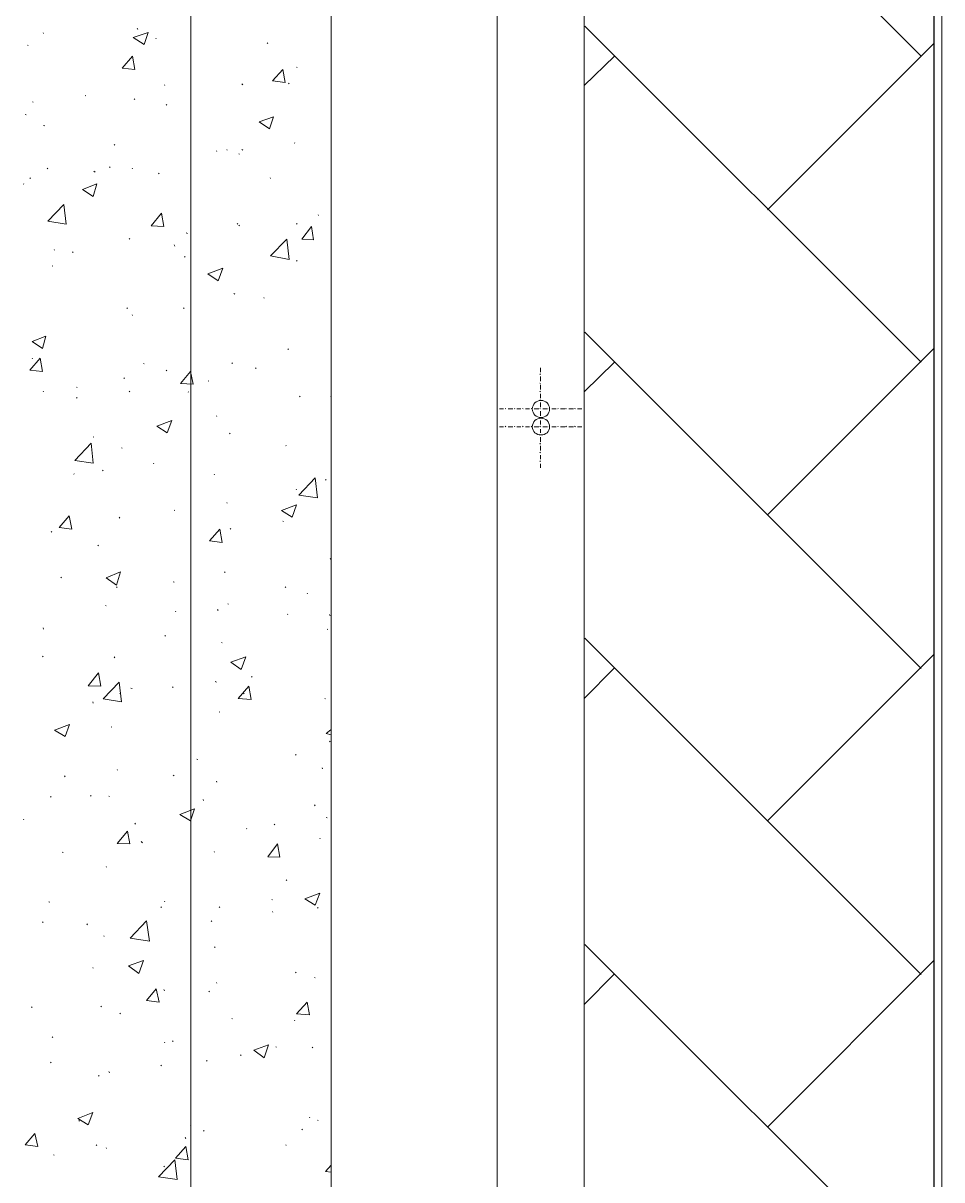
# Model space of a CAD drawing. Header units: millimetres. Extents: x 2928 to 3112, y 1220 to 1280.
# Drawn here: x 2980.658 to 2983.309, y 1245.648 to 1248.985 of the extents above; entities that cross this region are included whole.
import ezdxf

# ---------------------------------------------------------------- set-up
doc = ezdxf.new("R2010")
doc.units = ezdxf.units.MM

msp = doc.modelspace()

# ---------------------------------------------------------------- linework, layer by layer
at = {"color": 7, "linetype": 'Continuous', "lineweight": -2, "true_color": 0x000007}
msp.add_lwpolyline([(2983.28525, 1264.04728), (2983.28525, 1239.30359), (2983.28525, 1239.30359)], dxfattribs=at)
at = {"color": 9, "linetype": 'Continuous', "lineweight": 5, "true_color": 0xbababa}
for points in [[(2983.30858, 1239.30359), (2983.30858, 1264.04728), (2983.30858, 1264.04728)], [(2983.24858, 1248.8904), (2982.27857, 1249.86041), (2982.27857, 1249.86041)], [(2983.24858, 1248.00705), (2982.27857, 1248.97706), (2982.27857, 1248.97706)], [(2982.80524, 1248.44706), (2983.28525, 1248.92706), (2983.28525, 1248.92706)], [(2983.24858, 1247.1237), (2982.27857, 1248.09372), (2982.27857, 1248.09372)], [(2982.80524, 1247.56704), (2983.28525, 1248.04705), (2983.28525, 1248.04705)], [(2983.24858, 1246.24036), (2982.27857, 1247.21037), (2982.27857, 1247.21037)], [(2982.80524, 1246.6837), (2983.28525, 1247.16371), (2983.28525, 1247.16371)], [(2983.24858, 1245.35701), (2982.27857, 1246.32703), (2982.27857, 1246.32703)], [(2982.80524, 1245.80035), (2983.28525, 1246.28036), (2983.28525, 1246.28036)]]:
    msp.add_lwpolyline(points, dxfattribs=at)
at = {"color": 252, "linetype": 'Continuous', "lineweight": 13, "true_color": 0x989898}
msp.add_lwpolyline([(2982.2769, 1240.06027), (2940.24797, 1240.06027), (2940.24797, 1263.2906), (2982.2769, 1263.2906)], close=True, dxfattribs=at)
at = {"color": 7, "linetype": 'Continuous', "lineweight": 20, "true_color": 0x000007}
msp.add_lwpolyline([(2957.20821, 1263.03893), (2982.02523, 1263.03893), (2982.02523, 1240.31361), (2957.20821, 1240.31361), (2957.20821, 1240.06027), (2982.2769, 1240.06027), (2982.2769, 1263.2906), (2957.20821, 1263.2906)], close=True, dxfattribs=at)
at = {"color": 253, "linetype": 'Continuous', "lineweight": 5, "true_color": 0x9a9a9a}
msp.add_lwpolyline([(2940.97965, 1262.56226), (2981.54689, 1262.56226), (2981.54689, 1240.79028), (2940.97965, 1240.79028)], close=True, dxfattribs=at)
msp.add_lwpolyline([(2981.14189, 1262.46059), (2981.14189, 1240.89028), (2981.14189, 1240.89028)], dxfattribs=at)
at = {"color": 92, "linetype": 'Continuous', "lineweight": 13, "true_color": 0x00b800}
for points in [[(2980.71688, 1248.9554), (2980.71521, 1248.95706), (2980.71521, 1248.95706)], [(2980.97522, 1248.94373), (2981.01855, 1248.95873), (2981.01855, 1248.95873)], [(2980.97522, 1248.94373), (2981.00688, 1248.92373), (2981.00688, 1248.92373)], [(2980.98855, 1248.96706), (2980.98688, 1248.9704), (2980.98688, 1248.9704)], [(2981.00688, 1248.92373), (2981.01855, 1248.95873), (2981.01855, 1248.95873)], [(2980.67188, 1248.9204), (2980.67021, 1248.92206), (2980.67021, 1248.92206)], [(2981.04188, 1248.9404), (2981.04022, 1248.94206), (2981.04022, 1248.94206)], [(2981.36356, 1248.92706), (2981.36189, 1248.92873), (2981.36189, 1248.92873)], [(2980.94355, 1248.8554), (2980.97355, 1248.8904), (2980.97355, 1248.8904)], [(2980.98022, 1248.85206), (2980.97355, 1248.8904), (2980.97355, 1248.8904)], [(2980.94355, 1248.8554), (2980.98022, 1248.85206), (2980.98022, 1248.85206)], [(2981.37689, 1248.81873), (2981.40689, 1248.85206), (2981.40689, 1248.85206)], [(2981.41356, 1248.81373), (2981.40689, 1248.85206), (2981.40689, 1248.85206)], [(2981.44856, 1248.85706), (2981.44689, 1248.85873), (2981.44689, 1248.85873)], [(2981.29189, 1248.80706), (2981.28855, 1248.8104), (2981.28855, 1248.8104)], [(2981.37689, 1248.81873), (2981.41356, 1248.81373), (2981.41356, 1248.81373)], [(2981.42522, 1248.8104), (2981.42356, 1248.81206), (2981.42356, 1248.81206)], [(2980.83855, 1248.7754), (2980.83688, 1248.77706), (2980.83688, 1248.77706)], [(2981.06689, 1248.8054), (2981.06522, 1248.80706), (2981.06522, 1248.80706)], [(2980.68688, 1248.75706), (2980.68521, 1248.75873), (2980.68521, 1248.75873)], [(2980.98022, 1248.7654), (2980.97855, 1248.76706), (2980.97855, 1248.76706)], [(2981.07189, 1248.74873), (2981.07022, 1248.75039), (2981.07022, 1248.75039)], [(2980.66688, 1248.72039), (2980.66355, 1248.72206), (2980.66355, 1248.72206)], [(2981.33856, 1248.70039), (2981.38022, 1248.71539), (2981.38022, 1248.71539)], [(2981.36856, 1248.68039), (2981.38022, 1248.71539), (2981.38022, 1248.71539)], [(2980.72021, 1248.68873), (2980.71688, 1248.69039), (2980.71688, 1248.69039)], [(2981.33856, 1248.70039), (2981.36856, 1248.68039), (2981.36856, 1248.68039)], [(2980.92188, 1248.63373), (2980.92022, 1248.63539), (2980.92022, 1248.63539)], [(2981.21689, 1248.61539), (2981.21522, 1248.61706), (2981.21522, 1248.61706)], [(2981.24689, 1248.61873), (2981.24522, 1248.62039), (2981.24522, 1248.62039)], [(2981.29189, 1248.61873), (2981.28855, 1248.62039), (2981.28855, 1248.62039)], [(2981.44189, 1248.63873), (2981.44022, 1248.64039), (2981.44022, 1248.64039)], [(2981.28189, 1248.60706), (2981.28022, 1248.60873), (2981.28022, 1248.60873)], [(2980.72855, 1248.56539), (2980.72688, 1248.56706), (2980.72688, 1248.56706)], [(2980.86522, 1248.55539), (2980.86188, 1248.55873), (2980.86188, 1248.55873)], [(2980.90855, 1248.56873), (2980.90688, 1248.57039), (2980.90688, 1248.57039)], [(2980.97355, 1248.56539), (2980.97188, 1248.56706), (2980.97188, 1248.56706)], [(2981.05022, 1248.55039), (2981.04855, 1248.55206), (2981.04855, 1248.55206)], [(2980.66021, 1248.52039), (2980.65855, 1248.52206), (2980.65855, 1248.52206)], [(2980.67855, 1248.53706), (2980.67688, 1248.53873), (2980.67688, 1248.53873)], [(2980.82855, 1248.50539), (2980.87022, 1248.52206), (2980.87022, 1248.52206)], [(2980.86022, 1248.48539), (2980.87022, 1248.52206), (2980.87022, 1248.52206)], [(2981.37189, 1248.53706), (2981.37022, 1248.53873), (2981.37022, 1248.53873)], [(2980.82855, 1248.50539), (2980.86022, 1248.48539), (2980.86022, 1248.48539)], [(2980.72855, 1248.41372), (2980.77521, 1248.46206), (2980.77521, 1248.46206)], [(2980.78188, 1248.40539), (2980.77521, 1248.46206), (2980.77521, 1248.46206)], [(2980.72855, 1248.41372), (2980.78188, 1248.40539), (2980.78188, 1248.40539)], [(2981.02688, 1248.40039), (2981.05688, 1248.43706), (2981.05688, 1248.43706)], [(2981.06355, 1248.39872), (2981.05688, 1248.43706), (2981.05688, 1248.43706)], [(2981.51022, 1248.43039), (2981.50856, 1248.43206), (2981.50856, 1248.43206)], [(2981.02688, 1248.40039), (2981.06355, 1248.39872), (2981.06355, 1248.39872)], [(2981.13189, 1248.37872), (2981.12855, 1248.38039), (2981.12855, 1248.38039)], [(2981.27689, 1248.40539), (2981.27522, 1248.40706), (2981.27522, 1248.40706)], [(2981.28189, 1248.40039), (2981.28022, 1248.40206), (2981.28022, 1248.40206)], [(2981.44856, 1248.40539), (2981.44689, 1248.40706), (2981.44689, 1248.40706)], [(2981.46189, 1248.36206), (2981.49022, 1248.39872), (2981.49022, 1248.39872)], [(2981.49522, 1248.36039), (2981.49022, 1248.39872), (2981.49022, 1248.39872)], [(2980.96522, 1248.36206), (2980.96355, 1248.36372), (2980.96355, 1248.36372)], [(2981.09522, 1248.34206), (2981.09355, 1248.34539), (2981.09355, 1248.34539)], [(2981.37189, 1248.31372), (2981.41856, 1248.36206), (2981.41856, 1248.36206)], [(2981.42522, 1248.30372), (2981.41856, 1248.36206), (2981.41856, 1248.36206)], [(2981.46189, 1248.36206), (2981.49522, 1248.36039), (2981.49522, 1248.36039)], [(2980.74855, 1248.33039), (2980.74688, 1248.33206), (2980.74688, 1248.33206)], [(2980.80188, 1248.32372), (2980.80021, 1248.32539), (2980.80021, 1248.32539)], [(2981.12522, 1248.31039), (2981.12355, 1248.31206), (2981.12355, 1248.31206)], [(2981.37189, 1248.31372), (2981.42522, 1248.30372), (2981.42522, 1248.30372)], [(2980.74355, 1248.28372), (2980.74188, 1248.28539), (2980.74188, 1248.28539)], [(2981.19022, 1248.26205), (2981.23355, 1248.27872), (2981.23355, 1248.27872)], [(2981.22022, 1248.24205), (2981.23355, 1248.27872), (2981.23355, 1248.27872)], [(2981.44856, 1248.29872), (2981.44689, 1248.30039), (2981.44689, 1248.30039)], [(2981.19022, 1248.26205), (2981.22022, 1248.24205), (2981.22022, 1248.24205)], [(2981.26855, 1248.20372), (2981.26522, 1248.20539), (2981.26522, 1248.20539)], [(2981.35356, 1248.19205), (2981.35189, 1248.19372), (2981.35189, 1248.19372)], [(2980.95855, 1248.16205), (2980.95688, 1248.16372), (2980.95688, 1248.16372)], [(2980.97355, 1248.14205), (2980.97188, 1248.14372), (2980.97188, 1248.14372)], [(2981.12189, 1248.16205), (2981.12022, 1248.16372), (2981.12022, 1248.16372)], [(2980.68355, 1248.06705), (2980.72355, 1248.08205), (2980.72355, 1248.08205)], [(2980.71355, 1248.04705), (2980.72355, 1248.08205), (2980.72355, 1248.08205)], [(2980.68355, 1248.06705), (2980.71355, 1248.04705), (2980.71355, 1248.04705)], [(2981.42356, 1248.04372), (2981.42189, 1248.04538), (2981.42189, 1248.04538)], [(2980.67688, 1247.98372), (2980.70688, 1248.01872), (2980.70688, 1248.01872)], [(2980.68521, 1248.01705), (2980.68355, 1248.01872), (2980.68355, 1248.01872)], [(2980.71355, 1247.98038), (2980.70688, 1248.01872), (2980.70688, 1248.01872)], [(2980.67688, 1247.98372), (2980.71355, 1247.98038), (2980.71355, 1247.98038)], [(2981.00688, 1248.00205), (2981.00522, 1248.00372), (2981.00522, 1248.00372)], [(2981.07189, 1247.98205), (2981.07022, 1247.98372), (2981.07022, 1247.98372)], [(2981.11189, 1247.94538), (2981.14022, 1247.98038), (2981.14022, 1247.98038)], [(2981.14855, 1247.94372), (2981.14022, 1247.98038), (2981.14022, 1247.98038)], [(2981.26189, 1248.00372), (2981.26022, 1248.00538), (2981.26022, 1248.00538)], [(2981.33022, 1247.98872), (2981.32856, 1247.99038), (2981.32856, 1247.99038)], [(2980.95022, 1247.96038), (2980.94855, 1247.96205), (2980.94855, 1247.96205)], [(2981.11189, 1247.94538), (2981.14855, 1247.94372), (2981.14855, 1247.94372)], [(2981.19355, 1247.95205), (2981.19189, 1247.95372), (2981.19189, 1247.95372)], [(2980.71688, 1247.92205), (2980.71521, 1247.92372), (2980.71521, 1247.92372)], [(2980.81355, 1247.93372), (2980.81188, 1247.93538), (2980.81188, 1247.93538)], [(2980.96522, 1247.92205), (2980.96355, 1247.92372), (2980.96355, 1247.92372)], [(2981.13522, 1247.92038), (2981.13355, 1247.92205), (2981.13355, 1247.92205)], [(2981.54523, 1247.90705), (2981.54689, 1247.91038), (2981.54689, 1247.91038)], [(2980.81355, 1247.90372), (2980.81188, 1247.90538), (2980.81188, 1247.90538)], [(2981.45689, 1247.90705), (2981.45522, 1247.90872), (2981.45522, 1247.90872)], [(2981.54523, 1247.90705), (2981.54689, 1247.90705), (2981.54689, 1247.90705)], [(2981.21689, 1247.85038), (2981.21522, 1247.85205), (2981.21522, 1247.85205)], [(2981.04355, 1247.82205), (2981.08689, 1247.83872), (2981.08689, 1247.83872)], [(2981.04355, 1247.82205), (2981.07355, 1247.80371), (2981.07355, 1247.80371)], [(2981.07355, 1247.80371), (2981.08689, 1247.83872), (2981.08689, 1247.83872)], [(2980.86188, 1247.79038), (2980.86022, 1247.79205), (2980.86022, 1247.79205)], [(2981.25522, 1247.80038), (2981.25355, 1247.80205), (2981.25355, 1247.80205)], [(2980.80688, 1247.72371), (2980.85355, 1247.77371), (2980.85355, 1247.77371)], [(2980.86022, 1247.71538), (2980.85355, 1247.77371), (2980.85355, 1247.77371)], [(2980.94355, 1247.75871), (2980.94188, 1247.76038), (2980.94188, 1247.76038)], [(2981.41689, 1247.76538), (2981.41522, 1247.76705), (2981.41522, 1247.76705)], [(2980.80688, 1247.72371), (2980.86022, 1247.71538), (2980.86022, 1247.71538)], [(2981.03522, 1247.71371), (2981.03355, 1247.71538), (2981.03355, 1247.71538)], [(2980.80521, 1247.68371), (2980.80355, 1247.68538), (2980.80355, 1247.68538)], [(2980.88855, 1247.69371), (2980.88688, 1247.69538), (2980.88688, 1247.69538)], [(2981.21022, 1247.68205), (2981.20855, 1247.68371), (2981.20855, 1247.68371)], [(2981.45356, 1247.62371), (2981.50022, 1247.67371), (2981.50022, 1247.67371)], [(2981.50689, 1247.61538), (2981.50022, 1247.67371), (2981.50022, 1247.67371)], [(2981.53189, 1247.66705), (2981.53023, 1247.66871), (2981.53023, 1247.66871)], [(2981.44689, 1247.63871), (2981.44522, 1247.64038), (2981.44522, 1247.64038)], [(2981.45356, 1247.62371), (2981.50689, 1247.61538), (2981.50689, 1247.61538)], [(2981.09522, 1247.57871), (2981.09355, 1247.58038), (2981.09355, 1247.58038)], [(2981.24689, 1247.60038), (2981.24522, 1247.60205), (2981.24522, 1247.60205)], [(2981.40356, 1247.57871), (2981.44689, 1247.59538), (2981.44689, 1247.59538)], [(2981.40356, 1247.57871), (2981.43356, 1247.56038), (2981.43356, 1247.56038)], [(2981.43356, 1247.56038), (2981.44689, 1247.59538), (2981.44689, 1247.59538)], [(2980.76188, 1247.53038), (2980.79021, 1247.56371), (2980.79021, 1247.56371)], [(2980.79855, 1247.52538), (2980.79021, 1247.56371), (2980.79021, 1247.56371)], [(2980.93688, 1247.55704), (2980.93522, 1247.56038), (2980.93522, 1247.56038)], [(2981.40856, 1247.54704), (2981.40689, 1247.54871), (2981.40689, 1247.54871)], [(2980.74021, 1247.51704), (2980.73855, 1247.51871), (2980.73855, 1247.51871)], [(2980.76188, 1247.53038), (2980.79855, 1247.52538), (2980.79855, 1247.52538)], [(2981.19522, 1247.49204), (2981.22522, 1247.52538), (2981.22522, 1247.52538)], [(2981.23189, 1247.48704), (2981.22522, 1247.52538), (2981.22522, 1247.52538)], [(2981.25689, 1247.52538), (2981.25522, 1247.52704), (2981.25522, 1247.52704)], [(2980.87522, 1247.47704), (2980.87355, 1247.47871), (2980.87355, 1247.47871)], [(2981.19522, 1247.49204), (2981.23189, 1247.48704), (2981.23189, 1247.48704)], [(2981.54523, 1247.43871), (2981.54356, 1247.44038), (2981.54356, 1247.44038)], [(2980.76855, 1247.38538), (2980.76688, 1247.38704), (2980.76688, 1247.38704)], [(2980.89688, 1247.38538), (2980.93855, 1247.40204), (2980.93855, 1247.40204)], [(2980.89688, 1247.38538), (2980.92688, 1247.36371), (2980.92688, 1247.36371)], [(2980.92688, 1247.36371), (2980.93855, 1247.40204), (2980.93855, 1247.40204)], [(2981.24022, 1247.40038), (2981.23855, 1247.40204), (2981.23855, 1247.40204)], [(2980.92855, 1247.35704), (2980.92688, 1247.35871), (2980.92688, 1247.35871)], [(2981.09355, 1247.37204), (2981.09022, 1247.37371), (2981.09022, 1247.37371)], [(2981.41522, 1247.35704), (2981.41356, 1247.35871), (2981.41356, 1247.35871)], [(2981.25022, 1247.30871), (2981.24855, 1247.31037), (2981.24855, 1247.31037)], [(2981.47856, 1247.33871), (2981.47689, 1247.34037), (2981.47689, 1247.34037)], [(2980.89688, 1247.30371), (2980.89522, 1247.30537), (2980.89522, 1247.30537)], [(2981.09855, 1247.28704), (2981.09689, 1247.28871), (2981.09689, 1247.28871)], [(2981.22022, 1247.29037), (2981.21855, 1247.29371), (2981.21855, 1247.29371)], [(2981.42189, 1247.27871), (2981.42022, 1247.28037), (2981.42022, 1247.28037)], [(2981.54356, 1247.27537), (2981.54189, 1247.27871), (2981.54189, 1247.27871)], [(2980.71688, 1247.23704), (2980.71521, 1247.24037), (2980.71521, 1247.24037)], [(2981.06855, 1247.21704), (2981.06689, 1247.21871), (2981.06689, 1247.21871)], [(2981.53689, 1247.23537), (2981.53523, 1247.23704), (2981.53523, 1247.23704)], [(2981.23189, 1247.19704), (2981.23022, 1247.19871), (2981.23022, 1247.19871)], [(2980.71521, 1247.15704), (2980.71355, 1247.15871), (2980.71355, 1247.15871)], [(2980.92188, 1247.15371), (2980.92022, 1247.15704), (2980.92022, 1247.15704)], [(2981.25689, 1247.14204), (2981.30022, 1247.15704), (2981.30022, 1247.15704)], [(2981.25689, 1247.14204), (2981.28689, 1247.12037), (2981.28689, 1247.12037)], [(2981.28689, 1247.12037), (2981.30022, 1247.15704), (2981.30022, 1247.15704)], [(2980.84522, 1247.0737), (2980.87522, 1247.11037), (2980.87522, 1247.11037)], [(2980.88188, 1247.07204), (2980.87522, 1247.11037), (2980.87522, 1247.11037)], [(2980.88855, 1247.03537), (2980.93522, 1247.0837), (2980.93522, 1247.0837)], [(2980.94188, 1247.02704), (2980.93522, 1247.0837), (2980.93522, 1247.0837)], [(2981.21522, 1247.0837), (2981.21189, 1247.08537), (2981.21189, 1247.08537)], [(2981.31856, 1247.0987), (2981.31689, 1247.10037), (2981.31689, 1247.10037)], [(2980.84522, 1247.0737), (2980.88188, 1247.07204), (2980.88188, 1247.07204)], [(2980.93855, 1247.05037), (2980.93688, 1247.05204), (2980.93688, 1247.05204)], [(2980.97188, 1247.06537), (2980.96855, 1247.06704), (2980.96855, 1247.06704)], [(2981.09022, 1247.0687), (2981.08855, 1247.07037), (2981.08855, 1247.07037)], [(2981.27855, 1247.03704), (2981.30856, 1247.07204), (2981.30856, 1247.07204)], [(2981.29522, 1247.05037), (2981.29355, 1247.05204), (2981.29355, 1247.05204)], [(2981.31522, 1247.0337), (2981.30856, 1247.07204), (2981.30856, 1247.07204)], [(2980.86022, 1247.0237), (2980.85855, 1247.02704), (2980.85855, 1247.02704)], [(2980.88855, 1247.03537), (2980.94188, 1247.02704), (2980.94188, 1247.02704)], [(2981.27855, 1247.03704), (2981.31522, 1247.0337), (2981.31522, 1247.0337)], [(2981.53023, 1247.03537), (2981.52856, 1247.03704), (2981.52856, 1247.03704)], [(2981.22522, 1246.99704), (2981.22355, 1246.9987), (2981.22355, 1246.9987)], [(2980.74855, 1246.94537), (2980.79188, 1246.96204), (2980.79188, 1246.96204)], [(2980.74855, 1246.94537), (2980.77855, 1246.92704), (2980.77855, 1246.92704)], [(2980.77855, 1246.92704), (2980.79188, 1246.96204), (2980.79188, 1246.96204)], [(2980.91355, 1246.9537), (2980.91188, 1246.95537), (2980.91188, 1246.95537)], [(2981.53189, 1246.93537), (2981.54689, 1246.94704), (2981.54689, 1246.94704)], [(2981.53189, 1246.93537), (2981.54689, 1246.93204), (2981.54689, 1246.93204)], [(2981.54356, 1246.91204), (2981.54189, 1246.9137), (2981.54189, 1246.9137)], [(2981.44522, 1246.8737), (2981.44356, 1246.87537), (2981.44356, 1246.87537)], [(2981.16189, 1246.86037), (2981.15855, 1246.86203), (2981.15855, 1246.86203)], [(2980.77855, 1246.81037), (2980.77688, 1246.8137), (2980.77688, 1246.8137)], [(2980.93022, 1246.83037), (2980.92855, 1246.83203), (2980.92855, 1246.83203)], [(2981.09355, 1246.8137), (2981.09022, 1246.81537), (2981.09022, 1246.81537)], [(2981.52189, 1246.8337), (2981.52022, 1246.83703), (2981.52022, 1246.83703)], [(2981.21689, 1246.79537), (2981.21522, 1246.7987), (2981.21522, 1246.7987)], [(2980.73855, 1246.75203), (2980.73688, 1246.7537), (2980.73688, 1246.7537)], [(2980.85355, 1246.75537), (2980.85188, 1246.75703), (2980.85188, 1246.75703)], [(2980.90688, 1246.7537), (2980.90522, 1246.75537), (2980.90522, 1246.75537)], [(2981.17855, 1246.74203), (2981.17689, 1246.74537), (2981.17689, 1246.74537)], [(2981.11022, 1246.70203), (2981.15189, 1246.7187), (2981.15189, 1246.7187)], [(2981.14022, 1246.6837), (2981.15189, 1246.7187), (2981.15189, 1246.7187)], [(2981.50022, 1246.72703), (2981.49856, 1246.73037), (2981.49856, 1246.73037)], [(2980.66021, 1246.68703), (2980.65855, 1246.6887), (2980.65855, 1246.6887)], [(2980.98188, 1246.6737), (2980.98022, 1246.67703), (2980.98022, 1246.67703)], [(2981.11022, 1246.70203), (2981.14022, 1246.6837), (2981.14022, 1246.6837)], [(2981.53523, 1246.69203), (2981.53189, 1246.6937), (2981.53189, 1246.6937)], [(2980.92855, 1246.6187), (2980.95855, 1246.6537), (2980.95855, 1246.6537)], [(2980.96522, 1246.61703), (2980.95855, 1246.6537), (2980.95855, 1246.6537)], [(2981.30356, 1246.66036), (2981.30189, 1246.66203), (2981.30189, 1246.66203)], [(2981.38356, 1246.67203), (2981.38189, 1246.6737), (2981.38189, 1246.6737)], [(2980.92855, 1246.6187), (2980.96522, 1246.61703), (2980.96522, 1246.61703)], [(2981.00188, 1246.62036), (2980.99855, 1246.6237), (2980.99855, 1246.6237)], [(2981.36356, 1246.58036), (2981.39189, 1246.61703), (2981.39189, 1246.61703)], [(2981.39856, 1246.5787), (2981.39189, 1246.61703), (2981.39189, 1246.61703)], [(2981.51522, 1246.63203), (2981.51356, 1246.6337), (2981.51356, 1246.6337)], [(2980.77355, 1246.59203), (2980.77021, 1246.5937), (2980.77021, 1246.5937)], [(2981.21022, 1246.5937), (2981.20855, 1246.59536), (2981.20855, 1246.59536)], [(2981.36356, 1246.58036), (2981.39856, 1246.5787), (2981.39856, 1246.5787)], [(2980.89855, 1246.55036), (2980.89688, 1246.55203), (2980.89688, 1246.55203)], [(2981.41856, 1246.51203), (2981.41689, 1246.5137), (2981.41689, 1246.5137)], [(2981.47022, 1246.4587), (2981.51356, 1246.47536), (2981.51356, 1246.47536)], [(2981.50022, 1246.44036), (2981.51356, 1246.47536), (2981.51356, 1246.47536)], [(2980.73521, 1246.4487), (2980.73188, 1246.45036), (2980.73188, 1246.45036)], [(2981.06689, 1246.45036), (2981.06522, 1246.45203), (2981.06522, 1246.45203)], [(2981.37689, 1246.45536), (2981.37522, 1246.45703), (2981.37522, 1246.45703)], [(2981.47022, 1246.4587), (2981.50022, 1246.44036), (2981.50022, 1246.44036)], [(2981.05688, 1246.4337), (2981.05522, 1246.43536), (2981.05522, 1246.43536)], [(2981.22522, 1246.4337), (2981.22355, 1246.43536), (2981.22355, 1246.43536)], [(2981.37856, 1246.42036), (2981.37689, 1246.42203), (2981.37689, 1246.42203)], [(2981.50856, 1246.43203), (2981.50689, 1246.4337), (2981.50689, 1246.4337)], [(2980.71521, 1246.39036), (2980.71355, 1246.39203), (2980.71355, 1246.39203)], [(2980.84355, 1246.38369), (2980.84188, 1246.38703), (2980.84188, 1246.38703)], [(2980.96688, 1246.34536), (2981.01355, 1246.39536), (2981.01355, 1246.39536)], [(2981.02188, 1246.33703), (2981.01355, 1246.39536), (2981.01355, 1246.39536)], [(2981.20189, 1246.39369), (2981.20022, 1246.39536), (2981.20022, 1246.39536)], [(2980.89188, 1246.35036), (2980.89022, 1246.35203), (2980.89022, 1246.35203)], [(2980.96688, 1246.34536), (2981.02188, 1246.33703), (2981.02188, 1246.33703)], [(2981.21189, 1246.31869), (2981.21022, 1246.32036), (2981.21022, 1246.32036)], [(2980.96188, 1246.26536), (2981.00522, 1246.28036), (2981.00522, 1246.28036)], [(2980.99188, 1246.24369), (2981.00522, 1246.28036), (2981.00522, 1246.28036)], [(2980.86022, 1246.25869), (2980.85855, 1246.26036), (2980.85855, 1246.26036)], [(2980.96188, 1246.26536), (2980.99188, 1246.24369), (2980.99188, 1246.24369)], [(2981.44522, 1246.24536), (2981.44356, 1246.24703), (2981.44356, 1246.24703)], [(2981.21689, 1246.21536), (2981.21522, 1246.21703), (2981.21522, 1246.21703)], [(2981.50022, 1246.23036), (2981.49856, 1246.23203), (2981.49856, 1246.23203)], [(2981.01355, 1246.16536), (2981.04188, 1246.19869), (2981.04188, 1246.19869)], [(2981.05022, 1246.16036), (2981.04188, 1246.19869), (2981.04188, 1246.19869)], [(2981.06522, 1246.19369), (2981.06355, 1246.19703), (2981.06355, 1246.19703)], [(2981.19522, 1246.19036), (2981.19355, 1246.19202), (2981.19355, 1246.19202)], [(2980.68355, 1246.14536), (2980.68188, 1246.14702), (2980.68188, 1246.14702)], [(2980.88355, 1246.14702), (2980.88188, 1246.14869), (2980.88188, 1246.14869)], [(2981.01355, 1246.16536), (2981.05022, 1246.16036), (2981.05022, 1246.16036)], [(2981.44689, 1246.12702), (2981.47689, 1246.16036), (2981.47689, 1246.16036)], [(2981.48356, 1246.12369), (2981.47689, 1246.16036), (2981.47689, 1246.16036)], [(2980.93855, 1246.12702), (2980.93688, 1246.12869), (2980.93688, 1246.12869)], [(2981.26189, 1246.11202), (2981.26022, 1246.11369), (2981.26022, 1246.11369)], [(2981.44189, 1246.10702), (2981.44022, 1246.10869), (2981.44022, 1246.10869)], [(2981.44689, 1246.12702), (2981.48356, 1246.12369), (2981.48356, 1246.12369)], [(2980.74355, 1246.05869), (2980.74188, 1246.06036), (2980.74188, 1246.06036)], [(2981.06689, 1246.04369), (2981.06522, 1246.04536), (2981.06522, 1246.04536)], [(2981.09022, 1246.04702), (2981.08855, 1246.04869), (2981.08855, 1246.04869)], [(2981.28689, 1246.00702), (2981.28522, 1246.00869), (2981.28522, 1246.00869)], [(2981.32356, 1246.02202), (2981.36522, 1246.03702), (2981.36522, 1246.03702)], [(2981.32356, 1246.02202), (2981.35356, 1246.00036), (2981.35356, 1246.00036)], [(2981.35356, 1246.00036), (2981.36522, 1246.03702), (2981.36522, 1246.03702)], [(2981.38856, 1246.03036), (2981.38689, 1246.03202), (2981.38689, 1246.03202)], [(2981.49356, 1246.02869), (2981.49189, 1246.03036), (2981.49189, 1246.03036)], [(2980.73855, 1245.98536), (2980.73688, 1245.98702), (2980.73688, 1245.98702)], [(2981.05688, 1245.97702), (2981.05522, 1245.97869), (2981.05522, 1245.97869)], [(2981.18855, 1245.99036), (2981.18689, 1245.99202), (2981.18689, 1245.99202)], [(2980.87688, 1245.94702), (2980.87522, 1245.94869), (2980.87522, 1245.94869)], [(2980.90688, 1245.95702), (2980.90522, 1245.96035), (2980.90522, 1245.96035)], [(2980.81521, 1245.82535), (2980.85855, 1245.84202), (2980.85855, 1245.84202)], [(2980.84522, 1245.80702), (2980.85855, 1245.84202), (2980.85855, 1245.84202)], [(2980.81521, 1245.82535), (2980.84522, 1245.80702), (2980.84522, 1245.80702)], [(2980.82021, 1245.81702), (2980.81855, 1245.81869), (2980.81855, 1245.81869)], [(2981.48522, 1245.82702), (2981.48356, 1245.82869), (2981.48356, 1245.82869)], [(2981.50856, 1245.81869), (2981.50689, 1245.82035), (2981.50689, 1245.82035)], [(2980.66355, 1245.74869), (2980.69188, 1245.78202), (2980.69188, 1245.78202)], [(2980.70021, 1245.74369), (2980.69188, 1245.78202), (2980.69188, 1245.78202)], [(2981.14189, 1245.80369), (2981.14022, 1245.80535), (2981.14022, 1245.80535)], [(2981.18022, 1245.78869), (2981.17855, 1245.79035), (2981.17855, 1245.79035)], [(2981.46356, 1245.79202), (2981.46189, 1245.79369), (2981.46189, 1245.79369)], [(2980.66355, 1245.74869), (2980.70021, 1245.74369), (2980.70021, 1245.74369)], [(2980.87022, 1245.74702), (2980.86855, 1245.74869), (2980.86855, 1245.74869)], [(2980.89855, 1245.73869), (2980.89688, 1245.74035), (2980.89688, 1245.74035)], [(2981.09689, 1245.71035), (2981.12689, 1245.74369), (2981.12689, 1245.74369)], [(2981.12689, 1245.76702), (2981.12522, 1245.77035), (2981.12522, 1245.77035)], [(2981.13355, 1245.70535), (2981.12689, 1245.74369), (2981.12689, 1245.74369)], [(2981.41689, 1245.74702), (2981.41522, 1245.74869), (2981.41522, 1245.74869)], [(2980.74688, 1245.71868), (2980.74521, 1245.72035), (2980.74521, 1245.72035)], [(2981.09689, 1245.71035), (2981.13355, 1245.70535), (2981.13355, 1245.70535)], [(2981.04855, 1245.65702), (2981.09522, 1245.70535), (2981.09522, 1245.70535)], [(2981.06522, 1245.68535), (2981.06355, 1245.68702), (2981.06355, 1245.68702)], [(2981.10189, 1245.64868), (2981.09522, 1245.70535), (2981.09522, 1245.70535)], [(2981.53023, 1245.67202), (2981.54689, 1245.69035), (2981.54689, 1245.69035)], [(2981.04855, 1245.65702), (2981.10189, 1245.64868), (2981.10189, 1245.64868)], [(2981.53023, 1245.67202), (2981.54689, 1245.67035), (2981.54689, 1245.67035)]]:
    msp.add_lwpolyline(points, dxfattribs=at)
at = {"color": 9, "linetype": 'Continuous', "lineweight": 13, "true_color": 0xbababa}
for points in [[(2982.2769, 1248.8054), (2982.36357, 1248.8904), (2982.36357, 1248.8904)], [(2982.2769, 1247.92205), (2982.36357, 1248.00705), (2982.36357, 1248.00705)], [(2982.2769, 1247.03704), (2982.36357, 1247.12537), (2982.36357, 1247.12537)], [(2982.2769, 1246.15369), (2982.36357, 1246.24203), (2982.36357, 1246.24203)]]:
    msp.add_lwpolyline(points, dxfattribs=at)
at = {"color": 252, "linetype": 'Continuous', "lineweight": 13, "true_color": 0x989898}
for points in [[(2982.15023, 1247.99038), (2982.15023, 1247.97872), (2982.15023, 1247.97872)], [(2982.15023, 1247.97205), (2982.14857, 1247.97372), (2982.14857, 1247.97372)], [(2982.15023, 1247.94538), (2982.14857, 1247.94705), (2982.14857, 1247.94705)], [(2982.15023, 1247.96538), (2982.15023, 1247.95205), (2982.15023, 1247.95205)], [(2982.15023, 1247.92205), (2982.14857, 1247.92372), (2982.14857, 1247.92372)], [(2982.15023, 1247.92205), (2982.14857, 1247.92372), (2982.14857, 1247.92372)], [(2982.15023, 1247.94205), (2982.15023, 1247.92872), (2982.15023, 1247.92872)], [(2982.15023, 1247.94038), (2982.15023, 1247.92872), (2982.15023, 1247.92872)], [(2982.15023, 1247.91538), (2982.15023, 1247.90372), (2982.15023, 1247.90372)], [(2982.15023, 1247.91538), (2982.15023, 1247.90372), (2982.15023, 1247.90372)], [(2982.15023, 1247.89705), (2982.14857, 1247.89872), (2982.14857, 1247.89872)], [(2982.15023, 1247.89705), (2982.14857, 1247.89872), (2982.14857, 1247.89872)], [(2982.15023, 1247.89038), (2982.15023, 1247.87705), (2982.15023, 1247.87705)], [(2982.15023, 1247.89038), (2982.15023, 1247.87705), (2982.15023, 1247.87705)], [(2982.0319, 1247.87205), (2982.04357, 1247.87205), (2982.04357, 1247.87205)], [(2982.05023, 1247.87205), (2982.04857, 1247.87372), (2982.04857, 1247.87372)], [(2982.0569, 1247.87205), (2982.07023, 1247.87205), (2982.07023, 1247.87205)], [(2982.0769, 1247.87205), (2982.07523, 1247.87372), (2982.07523, 1247.87372)], [(2982.0819, 1247.87205), (2982.09357, 1247.87205), (2982.09357, 1247.87205)], [(2982.10023, 1247.87205), (2982.09857, 1247.87372), (2982.09857, 1247.87372)], [(2982.1069, 1247.87205), (2982.11857, 1247.87205), (2982.11857, 1247.87205)], [(2982.12523, 1247.87205), (2982.12357, 1247.87372), (2982.12357, 1247.87372)], [(2982.1319, 1247.87205), (2982.14523, 1247.87205), (2982.14523, 1247.87205)], [(2982.15023, 1247.87205), (2982.14857, 1247.87372), (2982.14857, 1247.87372)], [(2982.15023, 1247.87205), (2982.14857, 1247.87372), (2982.14857, 1247.87372)], [(2982.15023, 1247.87205), (2982.14857, 1247.87372), (2982.14857, 1247.87372)], [(2982.15023, 1247.84538), (2982.14857, 1247.84705), (2982.14857, 1247.84705)], [(2982.15023, 1247.84538), (2982.14857, 1247.84705), (2982.14857, 1247.84705)], [(2982.15023, 1247.86538), (2982.15023, 1247.85205), (2982.15023, 1247.85205)], [(2982.15023, 1247.86538), (2982.15023, 1247.85205), (2982.15023, 1247.85205)], [(2982.1569, 1247.87205), (2982.17023, 1247.87205), (2982.17023, 1247.87205)], [(2982.1769, 1247.87205), (2982.17523, 1247.87372), (2982.17523, 1247.87372)], [(2982.18357, 1247.87205), (2982.19523, 1247.87205), (2982.19523, 1247.87205)], [(2982.2019, 1247.87205), (2982.20023, 1247.87372), (2982.20023, 1247.87372)], [(2982.20857, 1247.87205), (2982.2219, 1247.87205), (2982.2219, 1247.87205)], [(2982.22523, 1247.87205), (2982.22357, 1247.87372), (2982.22357, 1247.87372)], [(2982.2319, 1247.87205), (2982.24524, 1247.87205), (2982.24524, 1247.87205)], [(2982.2519, 1247.87205), (2982.24857, 1247.87372), (2982.24857, 1247.87372)], [(2982.2569, 1247.87205), (2982.27024, 1247.87205), (2982.27024, 1247.87205)], [(2982.0319, 1247.82038), (2982.04357, 1247.82038), (2982.04357, 1247.82038)], [(2982.05023, 1247.82038), (2982.04857, 1247.82205), (2982.04857, 1247.82205)], [(2982.0569, 1247.82038), (2982.07023, 1247.82038), (2982.07023, 1247.82038)], [(2982.0769, 1247.82038), (2982.07523, 1247.82205), (2982.07523, 1247.82205)], [(2982.0819, 1247.82038), (2982.09357, 1247.82038), (2982.09357, 1247.82038)], [(2982.10023, 1247.82038), (2982.09857, 1247.82205), (2982.09857, 1247.82205)], [(2982.1069, 1247.82038), (2982.11857, 1247.82038), (2982.11857, 1247.82038)], [(2982.12523, 1247.82038), (2982.12357, 1247.82205), (2982.12357, 1247.82205)], [(2982.1319, 1247.82038), (2982.14523, 1247.82038), (2982.14523, 1247.82038)], [(2982.15023, 1247.82038), (2982.14857, 1247.82205), (2982.14857, 1247.82205)], [(2982.15023, 1247.82038), (2982.14857, 1247.82205), (2982.14857, 1247.82205)], [(2982.15023, 1247.82038), (2982.14857, 1247.82205), (2982.14857, 1247.82205)], [(2982.15023, 1247.83872), (2982.15023, 1247.82705), (2982.15023, 1247.82705)], [(2982.15023, 1247.83872), (2982.15023, 1247.82705), (2982.15023, 1247.82705)], [(2982.15023, 1247.81371), (2982.15023, 1247.80371), (2982.15023, 1247.80371)], [(2982.15023, 1247.81371), (2982.15023, 1247.80371), (2982.15023, 1247.80371)], [(2982.1569, 1247.82038), (2982.17023, 1247.82038), (2982.17023, 1247.82038)], [(2982.1769, 1247.82038), (2982.17523, 1247.82205), (2982.17523, 1247.82205)], [(2982.18357, 1247.82038), (2982.19523, 1247.82038), (2982.19523, 1247.82038)], [(2982.2019, 1247.82038), (2982.20023, 1247.82205), (2982.20023, 1247.82205)], [(2982.20857, 1247.82038), (2982.2219, 1247.82038), (2982.2219, 1247.82038)], [(2982.22523, 1247.82038), (2982.22357, 1247.82205), (2982.22357, 1247.82205)], [(2982.2319, 1247.82038), (2982.24524, 1247.82038), (2982.24524, 1247.82038)], [(2982.2519, 1247.82038), (2982.24857, 1247.82205), (2982.24857, 1247.82205)], [(2982.2569, 1247.82038), (2982.27024, 1247.82038), (2982.27024, 1247.82038)], [(2982.15023, 1247.79705), (2982.14857, 1247.79871), (2982.14857, 1247.79871)], [(2982.15023, 1247.79705), (2982.14857, 1247.79871), (2982.14857, 1247.79871)], [(2982.15023, 1247.79038), (2982.15023, 1247.77705), (2982.15023, 1247.77705)], [(2982.15023, 1247.79038), (2982.15023, 1247.77705), (2982.15023, 1247.77705)], [(2982.15023, 1247.77038), (2982.14857, 1247.77371), (2982.14857, 1247.77371)], [(2982.15023, 1247.77038), (2982.14857, 1247.77371), (2982.14857, 1247.77371)], [(2982.15023, 1247.74538), (2982.14857, 1247.74705), (2982.14857, 1247.74705)], [(2982.15023, 1247.76538), (2982.15023, 1247.75205), (2982.15023, 1247.75205)], [(2982.15023, 1247.76538), (2982.15023, 1247.75205), (2982.15023, 1247.75205)], [(2982.15023, 1247.72038), (2982.14857, 1247.72205), (2982.14857, 1247.72205)], [(2982.15023, 1247.73871), (2982.15023, 1247.72705), (2982.15023, 1247.72705)], [(2982.15023, 1247.71371), (2982.15023, 1247.70205), (2982.15023, 1247.70205)]]:
    msp.add_lwpolyline(points, dxfattribs=at)
at = {"color": 7, "linetype": 'Continuous', "lineweight": 5, "true_color": 0x000007}
for points in [[(2982.1769, 1247.87205), (2982.1769, 1247.88538), (2982.16523, 1247.89705), (2982.1519, 1247.89705), (2982.1519, 1247.89705), (2982.13857, 1247.89705), (2982.1269, 1247.88538), (2982.1269, 1247.87205), (2982.1269, 1247.87205), (2982.1269, 1247.85872), (2982.13857, 1247.84705), (2982.1519, 1247.84705), (2982.1519, 1247.84705), (2982.16523, 1247.84705), (2982.1769, 1247.85872), (2982.1769, 1247.87205)], [(2982.1769, 1247.82038), (2982.1769, 1247.83538), (2982.16523, 1247.84538), (2982.1519, 1247.84538), (2982.1519, 1247.84538), (2982.13857, 1247.84538), (2982.1269, 1247.83538), (2982.1269, 1247.82038), (2982.1269, 1247.82038), (2982.1269, 1247.80705), (2982.13857, 1247.79705), (2982.1519, 1247.79705), (2982.1519, 1247.79705), (2982.16523, 1247.79705), (2982.1769, 1247.80705), (2982.1769, 1247.82038)]]:
    msp.add_open_spline(points, degree=3, knots=[0, 0, 0, 0, 0.0625, 0.0625, 0.0625, 0.0625, 0.125, 0.125, 0.125, 0.125, 0.1875, 0.1875, 0.1875, 0.1875, 1, 1, 1, 1], dxfattribs=at)

doc.saveas('drawing.dxf')
